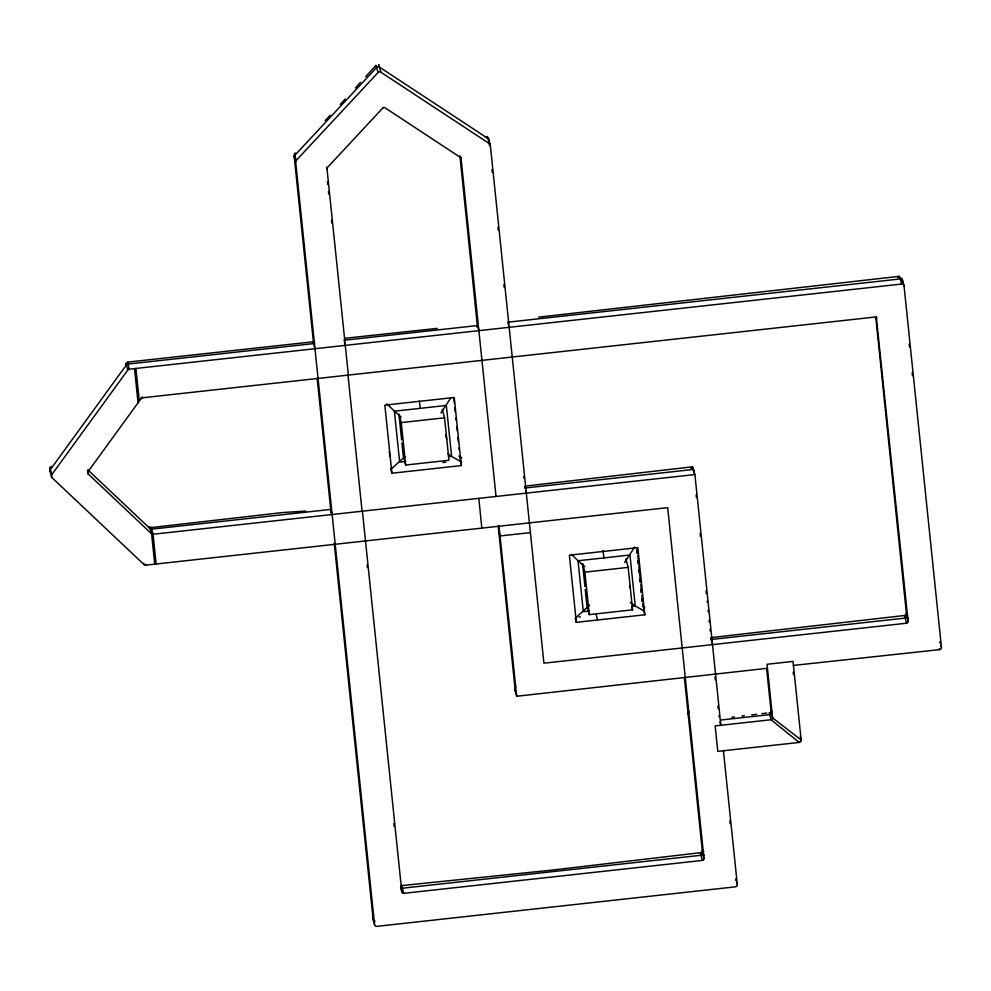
<?xml version="1.0" encoding="UTF-8"?>
<svg xmlns="http://www.w3.org/2000/svg" width="991" height="991" viewBox="0 0 991 991"><rect width="100%" height="100%" fill="white"/><g stroke="black" fill="none" stroke-linecap="round" stroke-linejoin="round"><path stroke-width="1.49" d="M378.822 64.935L378.884 66.075M524.747 486.383L524.772 487.733M150.359 528.996L151.028 527.212L151.313 527.918M149.145 527.807L149.579 526.828L149.876 527.534M451.066 397.515L440.933 412.974M634.686 547.082L624.565 562.541M515.741 686.144L515.171 687.023A3.989 0.657 -51.7 0 0 514.787 687.816L514.837 689.513M373.582 914.371L373.012 915.25A3.976 0.657 -51.5 0 0 372.628 916.031L372.69 917.728M400.835 888.32L401.801 891.826A1.747 1.709 -15.4 0 0 403.709 893.337L702.433 860.411A1.747 1.709 -15.4 0 0 703.982 858.528L667.686 507.652L145.764 565.143A2.18 2.131 -15.4 0 1 144.029 564.573L51.928 477.6A2.18 2.131 -15.4 0 1 51.681 474.813L127.777 370.077A2.18 2.131 -15.4 0 1 129.326 369.185L901.674 284.045A2.18 2.131 -15.4 0 1 904.052 285.928L941.438 647.284A2.18 2.131 -15.4 0 1 939.493 649.65L793.382 665.419M88.187 473.946A1.747 1.709 -15.4 0 1 87.988 471.728L141.18 398.506A1.747 1.709 -15.4 0 1 142.419 397.8L347.99 375.131L362.074 511.22L153.06 534.248A1.759 1.722 -15.4 0 1 151.611 533.852L88.187 473.946L87.741 472.348M365.716 76.666L376.01 65.282L376.258 66.087M355.422 87.926L360.575 82.303M340.223 104.451L345.289 98.964M325.221 120.617L330.189 115.29M723.38 750.422L737.304 884.48A2.18 2.131 -15.4 0 1 735.359 886.834L376.927 926.35A2.18 2.131 -15.4 0 1 374.536 924.467L295.677 162.09A2.18 2.131 -15.4 0 1 296.235 160.418L378.042 72.566A2.18 2.131 -15.4 0 1 380.866 72.219L489.381 143.621A2.18 2.131 -15.4 0 1 490.322 145.157L543.91 663.19L906.554 623.228A1.747 1.709 -15.4 0 0 908.115 621.332L876.267 316.662M876.8 318.569A1.747 1.709 -15.4 0 0 874.892 317.058L348.349 375.094L327.005 168.804A1.747 1.709 -15.4 0 1 327.464 167.467L382.761 108.081A1.747 1.709 -15.4 0 1 385.016 107.796L460.32 157.346A1.747 1.709 -15.4 0 1 461.075 158.572L496.033 496.466M404.923 456.616L390.652 469.561M589.608 605.08L575.399 618.198M897.611 277.666L898.639 276.687M690.777 468.124L691.829 467.145A4.026 0.669 -51.1 0 1 692.362 466.823L693.043 467.789M50.244 469.957L51.928 477.6M691.644 468.235L691.941 467.975A3.939 0.657 -50.9 0 1 692.461 467.678L693.13 468.619M484.995 137.031L487.052 136.461L487.646 137.291M487.126 138.121L488.476 138.294L490.322 145.157M689.154 712.095L687.779 712.715L688.225 714.635M400.872 885.867A3.964 0.644 -52.1 0 1 401.231 885.669L401.9 886.611M314.68 342.898L313.49 343.406L314.977 348.721M538.683 317.132L899.332 276.328L899.816 277.319M51.805 466.662L50.553 466.934A3.357 0.669 -4.2 0 0 49.996 467.182L49.897 468.334M150.781 527.621L282.683 512.545L305.798 511.083M704.279 855.233L700.55 852.669L552.037 870.098L401.231 885.657M692.362 466.823L526.878 485.924M741.813 716.035L744.315 715.75M751.599 714.883L756.678 714.276M761.893 713.656L766.786 713.062M908.363 618.037L904.622 615.485L710.72 637.659M731.767 717.224L734.343 716.927M127.591 362.855L127.405 362.149L314.444 341.647M344.558 338.327L437.217 328.38M343.865 340.272L477.464 325.543L478.876 330.647M507.764 322.199L900.262 278.942A2.168 2.131 -15.4 0 1 902.64 280.825L904.052 285.928M401.615 439.905L398.952 414.139L401.268 422.575L444.55 417.806L448.935 460.258L405.666 465.039L403.337 456.591L401.925 442.94M405.79 461.459L399.67 462.128L394.406 411.191L386.874 403.808M448.551 456.74L451.611 456.405L461.719 462.178M442.952 462.562L445.839 462.24M391.891 473.227L461.298 465.572L454.25 397.49L384.842 405.133L391.891 473.227L390.9 468.297M524.92 488.018L693.489 469.437L694.902 474.553L720.841 725.276L719.962 722.08M694.902 474.553L362.421 511.183L401.801 891.826M530.408 532.613L500.108 535.945L498.708 530.842M584.925 586.449L582.572 563.706L584.901 572.154L628.17 567.385L632.568 609.837L589.286 614.606L587.353 607.57M589.41 611.026L583.303 611.695L578.026 560.757L571.584 554.427M632.184 606.306L635.231 605.972L644.088 611.026M578.967 616.997L580.292 616.848M576.328 622.336L644.782 614.792L637.832 547.639L569.379 555.183L576.328 622.336L575.313 618.657M515.134 690.591L516.695 696.252L767.406 668.293M720.482 720.048L769.635 714.635A1.734 1.697 -15.4 0 0 771.196 712.752L766.724 669.656M904.622 615.485L904.622 616.501M700.55 852.669L700.538 853.685M294.798 154.794L293.931 155.76M295.714 153.184L294.438 153.258L294.5 154.088M907.471 614.172L906.133 613.54L906.257 614.569M489.381 143.621L487.981 138.505L379.454 67.115A2.168 2.131 -15.4 0 0 376.63 67.462L294.835 155.302A2.155 2.118 -15.4 0 0 294.265 156.974L313.577 343.604L127.926 364.069A2.155 2.118 -15.4 0 0 126.377 364.961L50.281 469.709A2.168 2.131 -15.4 0 0 50.529 472.484M703.771 851.678L702.136 850.736L702.123 851.764M447.821 453.729L451.611 456.405L446.334 405.455L394.406 411.191L401.194 417.087M630.177 602.404L635.231 605.972L629.966 555.034L578.026 560.757L584.826 566.666M772.522 711.972A9.823 1.177 39 0 0 772.014 711.612L770.701 710.919L772.596 717.856L801.149 740.004A2.242 2.205 -15.4 0 1 799.142 742.445L717.781 751.376L715.155 725.908L771.035 719.739A1.734 1.697 -15.4 0 0 772.596 717.856M642.453 605.724L644.72 607.817M458.821 456.157L461.1 458.251M459.688 455.947L461.707 457.854M87.765 469.771L150.211 528.748A1.759 1.722 -15.4 0 0 151.648 529.144L330.721 509.411L317.157 378.252M127.418 362.136L128.074 363.363M711.03 639.257L711.439 640.781M378.847 64.935L379.07 65.74M126.538 364.254L125.931 363.115L126.043 363.759M49.959 468.483L51.681 474.813M294.55 154.224L296.235 160.418M293.98 155.884L295.677 162.09M372.74 917.889L374.536 924.467M906.319 614.742L908.115 621.332M904.672 616.687L905.056 618.124L711.092 639.505L711.018 638.774M700.6 853.87L702.433 860.411M481.799 527.807L478.814 498.362M127.628 362.991L129.326 369.185M126.08 363.895L127.777 370.077M487.981 138.505L487.671 137.427M735.805 879.005L736.251 880.64M901.674 284.045L899.853 277.505M939.988 641.995L940.211 642.812M940.917 645.376L941.438 647.284M939.233 648.696L939.493 649.65M906.554 623.228L905.155 618.111A1.771 1.734 -15.4 0 0 906.691 616.179L875.697 316.402M800.27 736.833L801.149 740.004L793.023 661.406L767.046 664.267L772.596 717.856M799.031 741.763L799.204 742.395L771.035 719.739L769.152 712.789L770.441 713.508A11.818 1.375 40 0 1 772.286 714.932M712.058 643.01L712.492 644.608M715.304 673.372L715.564 674.326M736.784 882.56L737.304 884.48M644.782 614.792L642.775 603.593M625.854 558.936L628.17 567.385M629.595 585.792L630.375 588.604M631.787 607.012L632.568 609.837M596.248 615.089L597.585 619.994M507.85 322.521L508.371 324.441M508.903 326.361L509.163 327.315M460.629 156.974L461.075 158.572M459.973 156.07L460.32 157.346M512.062 356.388L512.248 357.033M525.701 490.892L526.32 493.122M380.866 72.219L379.119 65.889M378.042 72.566L376.295 66.236M382.576 107.437L382.761 108.081M442.221 409.37L444.55 417.806M445.578 434.814L446.743 439.038M326.572 167.206L327.005 168.804M344.397 342.18L345.277 345.376M332.134 514.515L330.635 509.151L330.969 512.979M335.032 543.601L335.206 544.232M142.147 396.834L142.419 397.8M141.007 397.874L141.18 398.506M145.59 564.511L145.764 565.143M143.683 563.297L144.029 564.573M87.716 470.775L87.988 471.728M703.982 858.528L702.421 852.842M498.931 525.589L516.695 696.252M403.709 893.337L401.925 886.784M151.338 528.067L153.06 534.248L156.132 564.003M149.901 527.67L151.611 533.852L154.745 564.152M693.576 470.23L693.167 468.793M902.244 279.388L902.962 283.835M693.081 467.975L693.849 472.818M461.298 465.572L459.861 456.393M389.203 451.884L390.194 456.826M902.206 279.202L901.537 278.26A3.964 0.657 -51.3 0 0 901.302 278.372M602.962 550.575L604.002 557.896M419.329 401.008L420.37 408.329M376.159 66.855L376.023 65.753M909.193 344.063L909.503 347.073M912.154 372.666L912.463 375.676M793.258 672.245L793.494 674.561M696.116 494.843L696.388 497.432M700.129 533.629L700.402 536.218M706.05 590.871L706.323 593.498M707.116 601.103L707.19 601.871M708.082 610.444L708.218 611.744M709.073 620.069L709.283 622.038M710.039 629.372L710.188 630.821M714.982 677.126L715.254 679.764M717.967 706.038L718.24 708.664M718.971 715.737L719.082 716.84M729.847 820.858L730.132 823.645M684.409 677.807L702.569 853.387A1.747 1.722 -15.4 0 1 700.984 855.283L402.346 888.221A1.771 1.734 -15.4 0 1 400.909 887.75M637.139 549.039L637.572 553.238M637.783 555.332L638.65 563.73M638.873 565.824L639.517 572.117M639.74 574.223L640.607 582.609M640.83 584.715L641.474 591.008M641.908 595.207L642.564 601.5M636.68 550.228L636.99 553.251M637.77 560.795L638.093 563.817M638.712 569.85L639.022 572.872M639.653 578.905L639.963 581.928M640.743 589.472L641.053 592.494M641.673 598.527L641.995 601.549M584.901 572.154L589.286 614.606M585.235 589.484L586.969 606.158M489.492 145.677L488.922 140.041A2.155 2.118 -15.4 0 0 487.968 138.505M491.97 169.56L492.254 172.36M497.928 227.125L498.213 229.937M503.862 284.516L504.159 287.427M523.719 476.485L523.892 478.133M459.96 156.268L477.501 327.191M498.2 525.961L515.283 691.136M453.915 398.939L454.361 403.201M454.795 407.45L455.241 411.711M455.897 418.091L456.12 420.221M456.777 426.601L457.223 430.862M457.879 437.242L458.325 441.49M458.982 447.882L459.205 450.001M401.268 422.575L405.666 465.039M327.464 181.749L327.748 184.512M328.467 191.399L328.752 194.162M331.465 220.349L331.75 223.099M367.104 564.92L367.376 567.546M393.861 823.533L394.17 826.531M334.24 543.39L373.136 919.351A2.168 2.131 -15.4 0 0 375.094 921.234M135.903 368.454L139.285 401.12M134.516 368.602L138.059 402.804M735.892 879.364A2.168 2.131 -15.4 0 1 735.817 880.194M940.025 642.18A2.168 2.131 -15.4 0 1 940.013 642.701M898.639 276.675A3.976 0.657 -51.9 0 1 899.147 276.365M477.365 327.315A13.874 0.681 83.4 0 1 477.241 325.816"/></g></svg>
